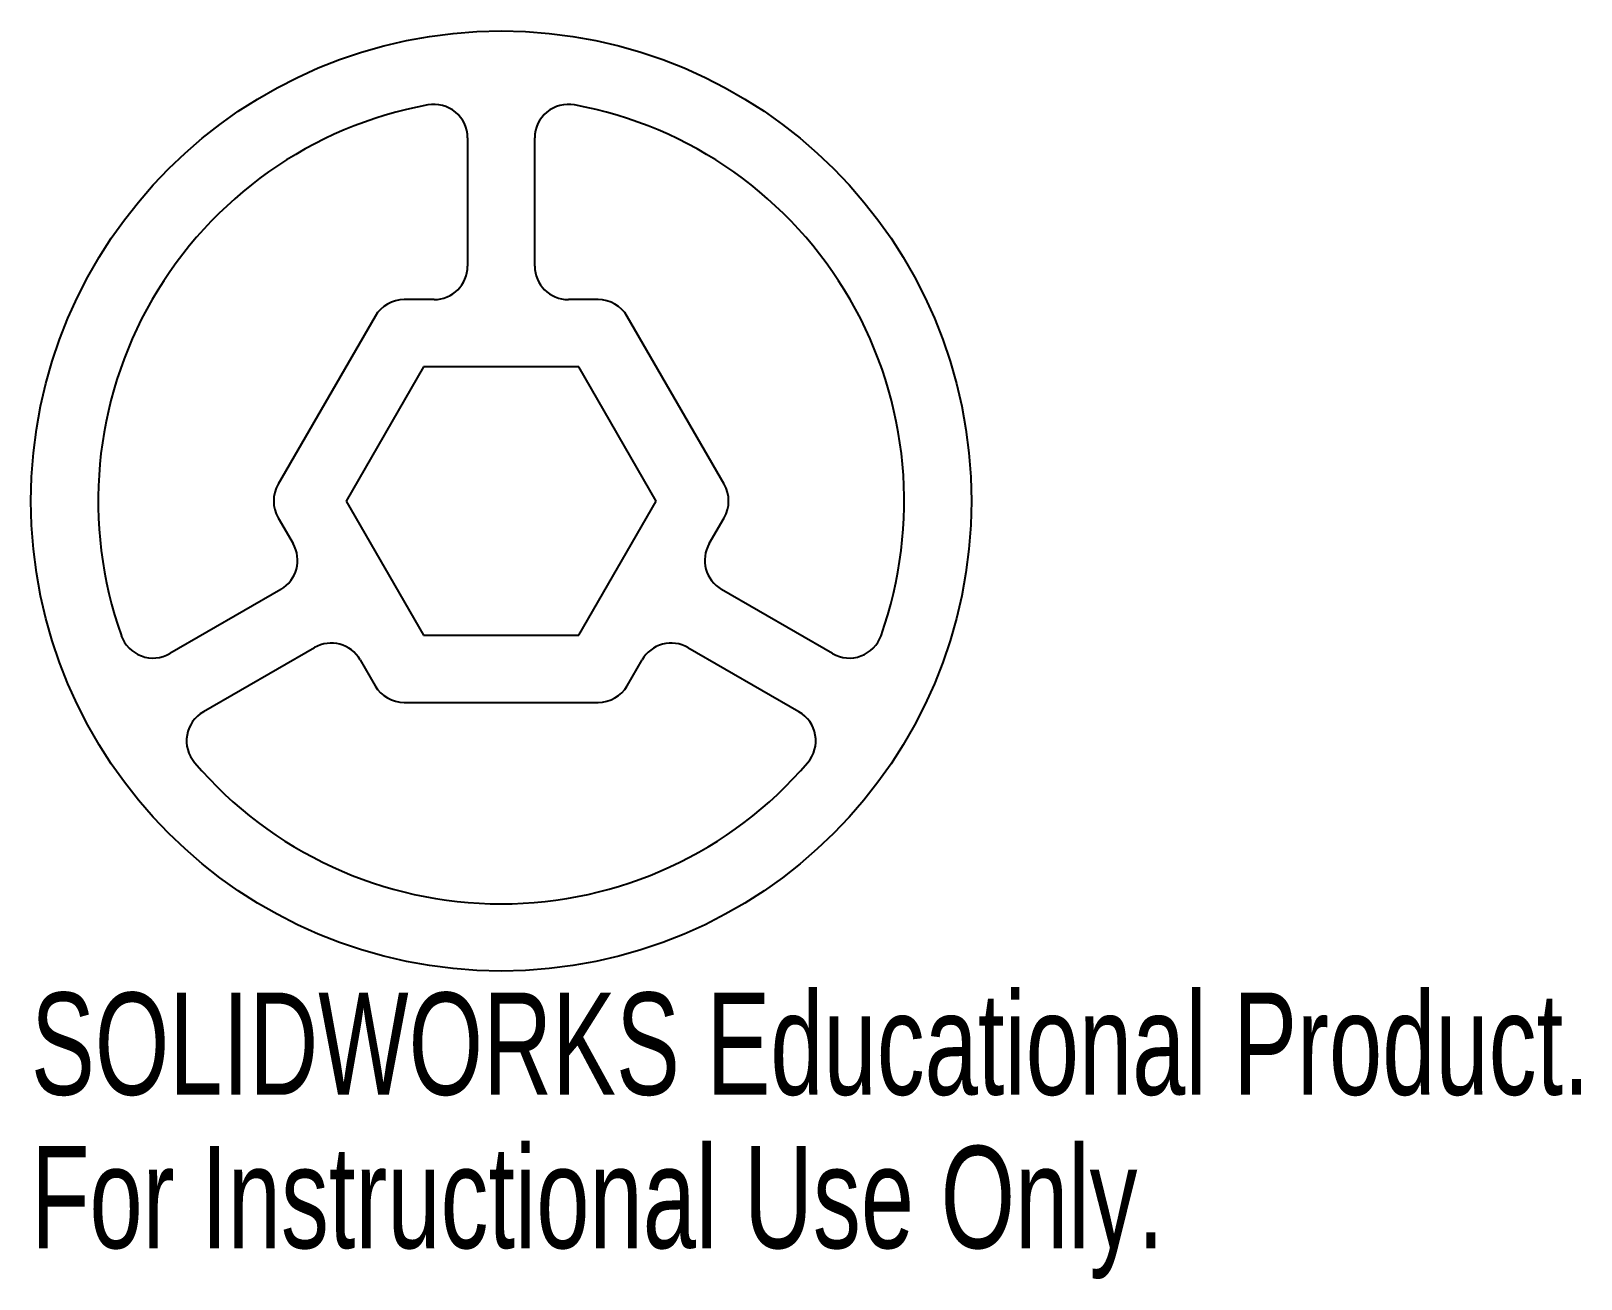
# Model space of a CAD drawing. Header units: inches. Extents: x -0.88 to 2.01, y -1.45 to 0.88.
import ezdxf

# ---------------------------------------------------------------- set-up
doc = ezdxf.new("R2010")
doc.units = ezdxf.units.IN
doc.header["$MEASUREMENT"] = 0
doc.styles.add('SLDTEXTSTYLE0', font='TXT', dxfattribs={"width": 0.7})

msp = doc.modelspace()

# ---------------------------------------------------------------- linework, layer by layer
at = {"color": 7, "linetype": 'Continuous', "lineweight": 25}
for p, q in [((-0.0625, 0.676), (-0.0625, 0.4375)), ((0.0625, 0.4375), (0.0625, 0.676)), ((-0.125, 0.375), (-0.1804, 0.375)), ((0.1804, 0.375), (0.125, 0.375)), ((-0.2345, 0.3438), (-0.415, 0.0312)), ((0.415, 0.0312), (0.2345, 0.3438)), ((-0.1443, 0.25), (-0.2887, 0)), ((0.1443, 0.25), (-0.1443, 0.25)), ((0.2887, 0), (0.1443, 0.25)), ((-0.2887, 0), (-0.1443, -0.25)), ((0.1443, -0.25), (0.2887, 0)), ((-0.415, -0.0312), (-0.3873, -0.0792)), ((0.3873, -0.0792), (0.415, -0.0312)), ((-0.4101, -0.1646), (-0.6167, -0.2839)), ((0.6167, -0.2839), (0.4101, -0.1646)), ((-0.1443, -0.25), (0.1443, -0.25)), ((-0.5542, -0.3921), (-0.3476, -0.2729)), ((0.3476, -0.2729), (0.5542, -0.3921)), ((-0.2623, -0.2958), (-0.2345, -0.3438)), ((0.2345, -0.3438), (0.2623, -0.2958)), ((-0.1804, -0.375), (0.1804, -0.375))]:
    msp.add_line(p, q, dxfattribs=at)
msp.add_circle((0, 0), 0.875, dxfattribs=at)
for centre, radius, start, end in [((0, 0), 0.75, 100.4757, 199.5243), ((-0.125, 0.676), 0.0625, 0, 100.4757), ((0.125, 0.676), 0.0625, 79.5243, 180), ((0, 0), 0.75, 340.4757, 79.5243), ((-0.125, 0.4375), 0.0625, 270, 0), ((0.125, 0.4375), 0.0625, 180, 270), ((-0.1804, 0.3125), 0.0625, 90, 150), ((0.1804, 0.3125), 0.0625, 30, 90), ((-0.3608, 0), 0.0625, 150, 210), ((0.3608, 0), 0.0625, 330, 30), ((-0.4414, -0.1105), 0.0625, 300, 30), ((0.4414, -0.1105), 0.0625, 150, 240), ((-0.648, -0.2298), 0.0625, 199.5243, 300), ((0.648, -0.2298), 0.0625, 240, 340.4757), ((-0.3164, -0.327), 0.0625, 30, 120), ((0.3164, -0.327), 0.0625, 60, 150), ((-0.1804, -0.3125), 0.0625, 210, 270), ((0.1804, -0.3125), 0.0625, 270, 330), ((-0.523, -0.4463), 0.0625, 120, 220.4757), ((0.523, -0.4463), 0.0625, 319.5243, 60), ((0, 0), 0.75, 220.4757, 319.5243)]:
    msp.add_arc(centre, radius, start, end, dxfattribs=at)

# ---------------------------------------------------------------- texts
at = {"color": 7, "linetype": 'Continuous', "char_height": 0.1903, "attachment_point": 1, "style": 'SLDTEXTSTYLE0'}
for s, insert in [('SOLIDWORKS Educational Product.', (-0.875, -0.9151)), ('For Instructional Use Only.', (-0.875, -1.2006))]:
    msp.add_mtext(s, dxfattribs=dict(at, insert=insert))

doc.saveas('drawing.dxf')
